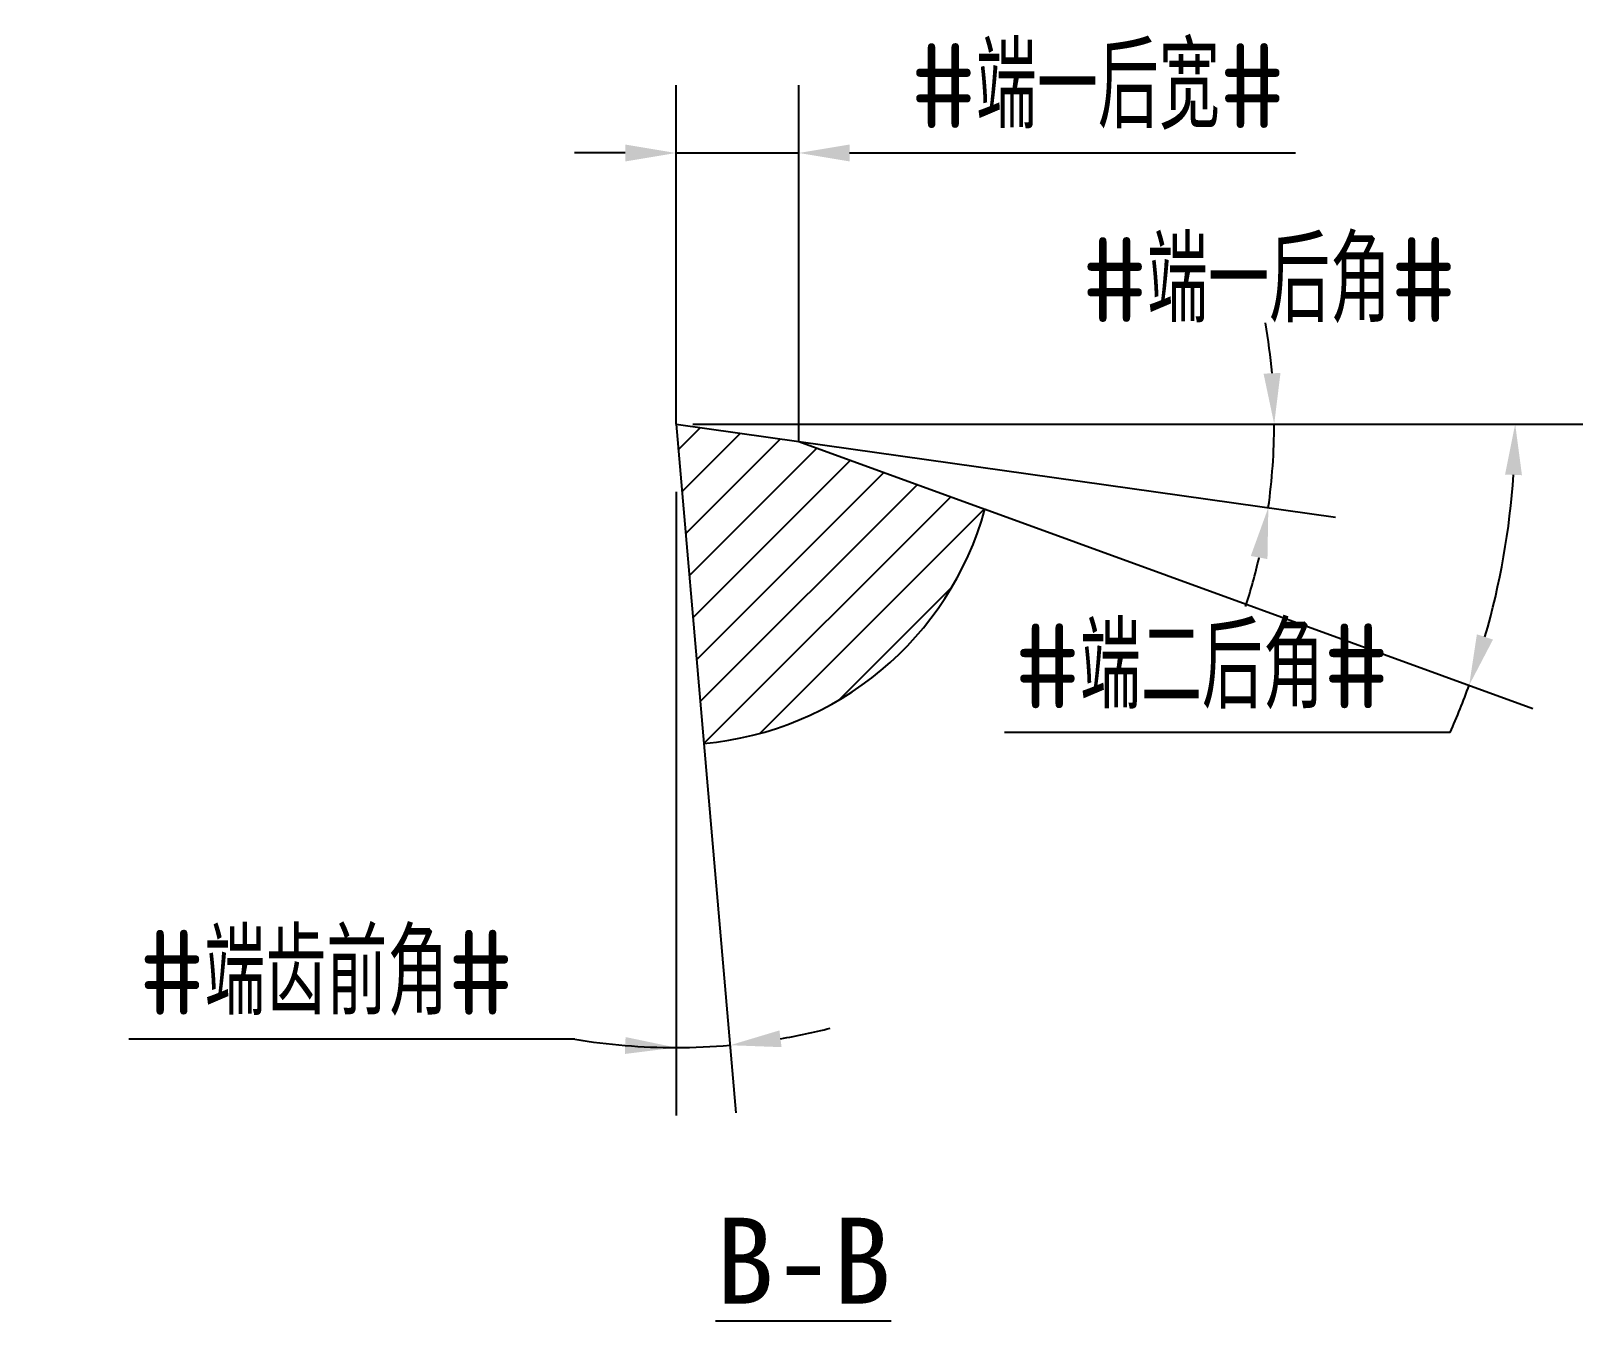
# Model space of a CAD drawing. Header units: millimetres. Extents: x 434.6 to 480.4, y 76.8 to 114.9.
import ezdxf

# ---------------------------------------------------------------- set-up
doc = ezdxf.new("R2010")
doc.units = ezdxf.units.MM
for name, color, linetype in [('保护层', 7, 'Continuous'), ('标注', 7, 'Continuous'), ('轮廓', 4, 'Continuous')]:
    doc.layers.add(name, color=color, linetype=linetype)
doc.styles.add('CFST0', font='gbenor.shx', dxfattribs={"bigfont": 'gbcbig.shx'})
doc.styles.get("Standard").update_dxf_attribs({"font": 'gbenor.shx'})
doc.dimstyles.new('TYToolDesignC1-1', dxfattribs={"dimtxt": 2.5, "dimasz": 1.5, "dimexe": 2, "dimexo": 0, "dimtad": 1, "dimtoh": 1, "dimdec": 3, "dimdsep": 46, "dimtxsty": 'CFST0', "dimcen": 2.502, "dimclrd": 3, "dimclre": 3, "dimclrt": 3, "dimazin": 2, "dimtfac": 1, "dimtdec": 3, "dimtmove": 0, "dimatfit": 3, "dimfxl": 1, "dimarcsym": 0})

# ---------------------------------------------------------------- blocks, each defined once
blk = doc.blocks.new('*D1')
at = {"layer": 'Defpoints', "color": 0, "transparency": 16777216}
for p in [(453.629, 103.303), (453.629, 103.303), (453.629, 101.303), (454.449, 93.883), (454.694, 84.936)]:
    blk.add_point(p, dxfattribs=at)
at = {"layer": '标注', "color": 3, "lineweight": -2, "transparency": 16777216}
for p, q in [((453.629, 101.303), (453.629, 82.905)), ((454.449, 93.883), (455.398, 82.982)), ((450.639, 85.15), (437.485, 85.15))]:
    blk.add_line(p, q, dxfattribs=at)
for start, end in [(279.6478, 284.3206), (260.6466, 270), (260.6544, 265.3272), (270, 274.975)]:
    blk.add_arc((453.629, 103.303), 18.397, start, end, dxfattribs=at)
at = {"layer": '标注', "color": 3, "transparency": 16777216}
for points in [[(452.141, 85.216), (452.12, 84.717), (453.629, 84.905)], [(456.744, 84.918), (456.681, 85.413), (455.225, 84.975)]]:
    blk.add_solid(points, dxfattribs=at)
at = {"layer": '标注', "color": 3, "transparency": 16777216, "insert": (443.312, 87.108), "char_height": 2.5, "attachment_point": 5, "style": 'CFST0'}
blk.add_mtext('#端齿前角#', dxfattribs=at)
blk = doc.blocks.new('*D3')
at = {"layer": 'Defpoints', "color": 0, "transparency": 16777216}
for p in [(453.629, 103.303), (453.629, 103.303), (454.129, 103.303), (457.249, 102.793), (471.203, 101.658)]:
    blk.add_point(p, dxfattribs=at)
at = {"layer": '标注', "color": 3, "lineweight": -2, "transparency": 16777216}
for p, q in [((454.129, 103.303), (473.28, 103.303)), ((457.249, 102.793), (473.088, 100.561))]:
    blk.add_line(p, q, dxfattribs=at)
for start, end in [(4.8707, 9.7413), (351.9807, 360), (342.2394, 347.1101)]:
    blk.add_arc((453.629, 103.303), 17.65, start, end, dxfattribs=at)
at = {"layer": '标注', "color": 3, "transparency": 16777216}
for points in [[(471.466, 104.812), (470.966, 104.791), (471.28, 103.303)], [(470.589, 99.411), (471.081, 99.32), (471.107, 100.84)]]:
    blk.add_solid(points, dxfattribs=at)
at = {"layer": '标注', "color": 3, "transparency": 16777216, "insert": (471.129, 107.547), "char_height": 2.5, "attachment_point": 5, "style": 'CFST0'}
blk.add_mtext('#端一后角#', dxfattribs=at)
blk = doc.blocks.new('*D4')
at = {"layer": 'Defpoints', "color": 0, "transparency": 16777216}
for p in [(455.849, 103.303), (455.849, 103.303), (456.629, 103.303), (462.749, 100.793), (478.239, 100.687)]:
    blk.add_point(p, dxfattribs=at)
at = {"layer": '标注', "color": 3, "lineweight": -2, "transparency": 16777216}
for p, q in [((456.629, 103.303), (480.391, 103.303)), ((462.749, 100.793), (478.912, 94.913)), ((476.473, 94.205), (463.319, 94.205))]:
    blk.add_line(p, q, dxfattribs=at)
for start, end in [(343.8236, 356.1866), (336.1969, 340.0102)]:
    blk.add_arc((455.849, 103.303), 22.542, start, end, dxfattribs=at)
at = {"layer": '标注', "color": 3, "transparency": 16777216}
for points in [[(478.091, 101.812), (478.591, 101.795), (478.391, 103.303)], [(477.736, 96.945), (477.261, 97.1), (477.033, 95.597)]]:
    blk.add_solid(points, dxfattribs=at)
at = {"layer": '标注', "color": 3, "transparency": 16777216, "insert": (469.146, 96.149), "char_height": 2.5, "attachment_point": 5, "style": 'CFST0'}
blk.add_mtext('#端二后角#', dxfattribs=at)
blk = doc.blocks.new('*D2')
at = {"layer": 'Defpoints', "color": 0, "transparency": 16777216}
for p in [(457.249, 111.303), (453.629, 103.303), (457.249, 102.793)]:
    blk.add_point(p, dxfattribs=at)
at = {"layer": '标注', "color": 3, "lineweight": -2, "transparency": 16777216}
for p, q in [((453.629, 103.303), (453.629, 113.303)), ((457.249, 102.793), (457.249, 113.303)), ((452.129, 111.303), (450.629, 111.303)), ((453.629, 111.303), (457.249, 111.303)), ((458.749, 111.303), (471.904, 111.303))]:
    blk.add_line(p, q, dxfattribs=at)
at = {"layer": '标注', "color": 3, "transparency": 16777216}
for points in [[(452.129, 111.553), (452.129, 111.053), (453.629, 111.303)], [(458.749, 111.553), (458.749, 111.053), (457.249, 111.303)]]:
    blk.add_solid(points, dxfattribs=at)
at = {"layer": '标注', "color": 3, "transparency": 16777216, "insert": (466.076, 113.26), "char_height": 2.5, "attachment_point": 5, "style": 'CFST0'}
blk.add_mtext('#端一后宽#', dxfattribs=at)

msp = doc.modelspace()

# ---------------------------------------------------------------- hatches: boundary and pattern name
at = {"layer": '轮廓'}
h = msp.add_hatch(dxfattribs=at)
h.set_pattern_fill('ANSI31', color=256, scale=0.3)
h.set_pattern_definition([(45, (348.5481, 16.2558), (-0.673519, 0.673519), [])])
h.paths.add_polyline_path([(457.2524, 102.7935), (453.6292, 103.3027), (454.4533, 93.8827, 0.3134496), (462.7463, 100.7939)])

# ---------------------------------------------------------------- linework, layer by layer
at = {"layer": '轮廓', "linetype": 'Continuous'}
for p, q in [((453.6292, 103.3027), (454.4533, 93.8827)), ((453.6292, 103.3027), (457.2524, 102.7935)), ((457.2524, 102.7935), (462.7463, 100.7939))]:
    msp.add_line(p, q, dxfattribs=at)
msp.add_arc((453.6292, 103.3027), 9.456, 275, 344.61432, dxfattribs=at)

# ---------------------------------------------------------------- texts
at = {"layer": '保护层', "color": 3, "insert": (454.7953, 79.8861), "char_height": 2.53935, "width": 7.379847, "attachment_point": 1}
msp.add_mtext('{\\L\\f宋体|b0|i0|c134|p2;B-B}', dxfattribs=at)

# ---------------------------------------------------------------- dimensions: what is measured, and where the dimension line sits
at = {"layer": '标注'}
dim = msp.add_linear_dim(base=(457.2492, 111.3027), p1=(453.6292, 103.3027), p2=(457.2492, 102.7927), text='#端一后宽#', dimstyle='TYToolDesignC1-1', dxfattribs=at)
dim.commit()
dim.dimension.update_dxf_attribs({"geometry": '*D2', "text_midpoint": (466.0764, 113.2604)})
dim = msp.add_angular_dim_2l(base=(471.2029, 101.6582), line1=((453.6292, 103.3027), (457.2492, 102.7927)), line2=((453.6292, 103.3027), (454.1292, 103.3027)), text='#端一后角#', dimstyle='TYToolDesignC1-1', dxfattribs=at)
dim.commit()
dim.dimension.update_dxf_attribs({"geometry": '*D3', "text_midpoint": (471.1292, 105.6027), "dimtype": 162})
for base, line1, line2, text, picture, middle in [((454.6936, 84.9361), ((453.6292, 103.3027), (454.4492, 93.8827)), ((453.6292, 103.3027), (453.6292, 101.3027)), '#端齿前角#', '*D1', (443.312, 87.1076)), ((478.2386, 100.6871), ((455.8492, 103.3027), (462.7492, 100.7927)), ((455.8492, 103.3027), (456.6292, 103.3027)), '#端二后角#', '*D4', (469.1462, 96.1489))]:
    dim = msp.add_angular_dim_2l(base=base, line1=line1, line2=line2, text=text, dimstyle='TYToolDesignC1-1', dxfattribs=at)
    dim.commit()
    dim.dimension.update_dxf_attribs({"geometry": picture, "text_midpoint": middle})

doc.saveas('drawing.dxf')
